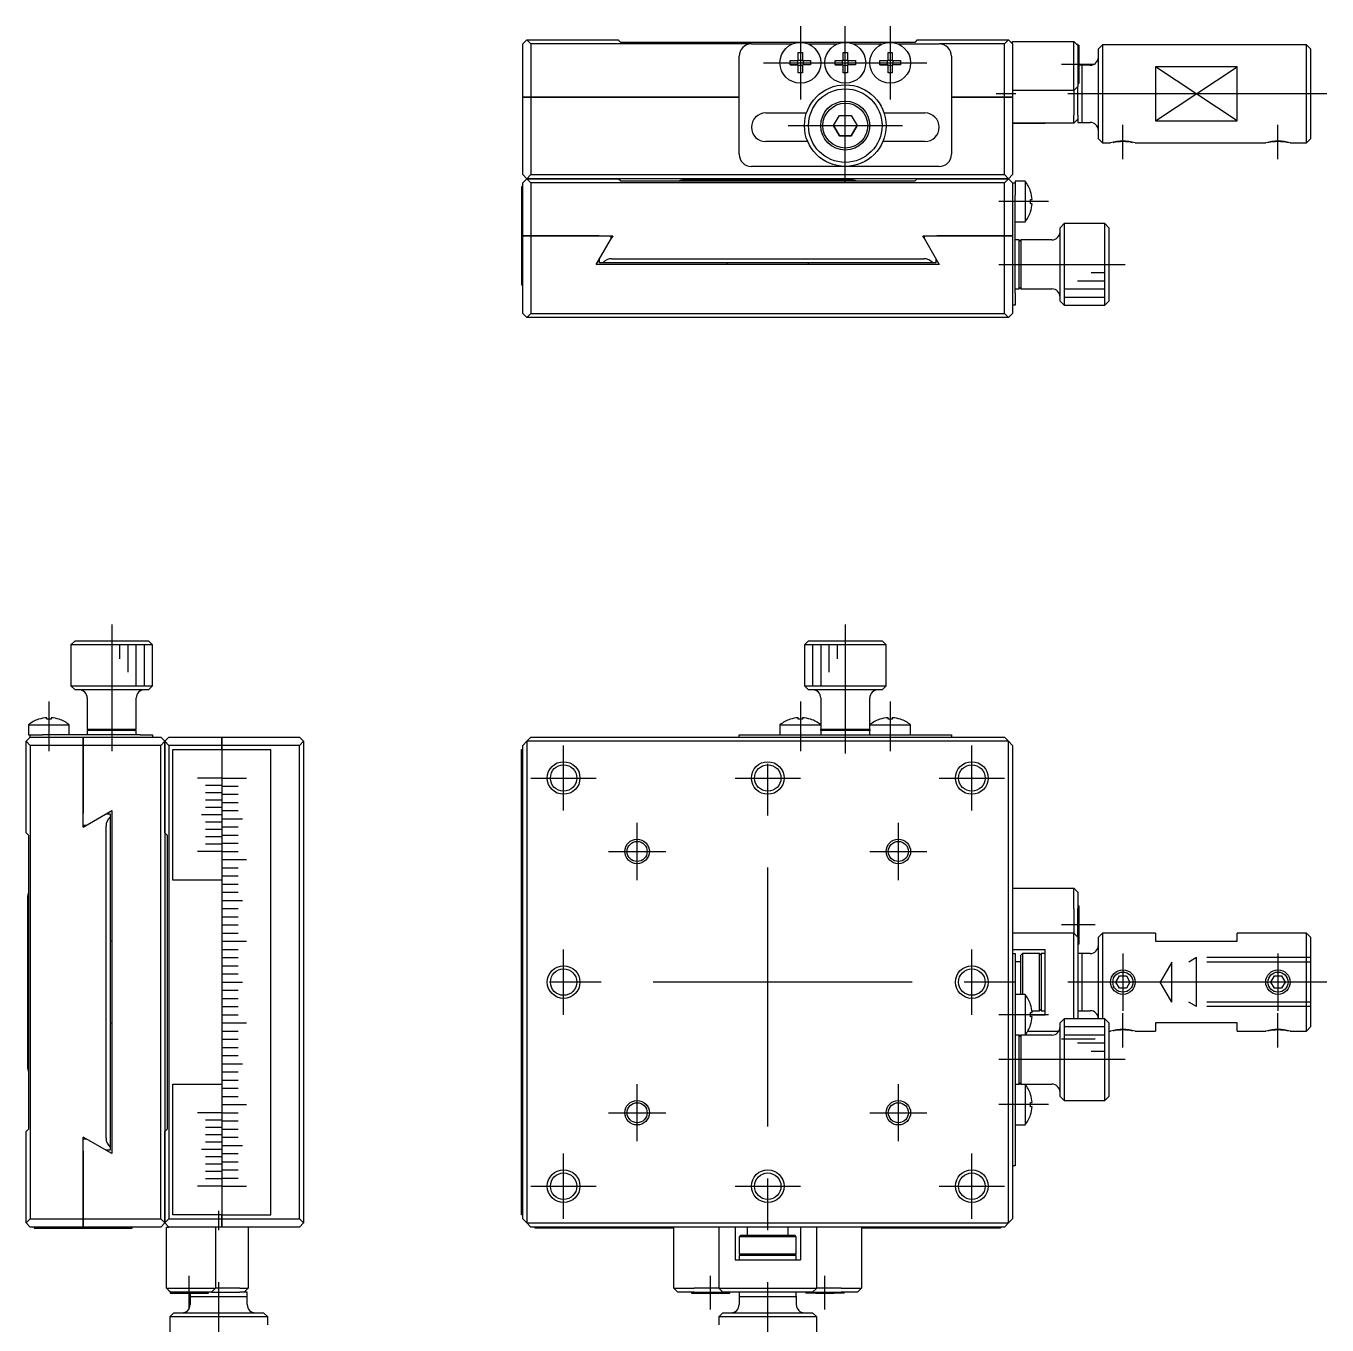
# Model space of a CAD drawing. Extents: x -91 to 262, y -132 to 117.
# Drawn here: x -90.9 to 68.5, y -42 to 117.1 of the extents above; entities that cross this region are included whole.
import ezdxf

# ---------------------------------------------------------------- set-up
doc = ezdxf.new("R2010")
doc.units = 0
doc.linetypes.add('CENTER', pattern=[50.8, 31.75, -6.35, 6.35, -6.35])
doc.linetypes.add('DASHED', pattern=[19.05, 12.7, -6.35])
doc.layers.get('0').update_dxf_attribs({"linetype": 'CONTINUOUS'})
doc.layers.add('CENTER', color=1, linetype='CENTER')

msp = doc.modelspace()

# ---------------------------------------------------------------- linework, layer by layer
at = {"color": 7, "linetype": 'CONTINUOUS'}
for p, q in [((-30, 114.91), (-29.5, 115.41)), ((-30, 108.41), (-30, 114.91)), ((-29.5, 115.41), (-18.3, 115.41)), ((-29.5, 115.41), (-29, 114.91)), ((-2, 114.91), (-29, 114.91)), ((-29, 114.91), (-29, 108.41)), ((-18, 115.11), (-18.3, 115.41)), ((4, 115.11), (-18, 115.11)), ((-2, 114.91), (3.02, 114.91)), ((9.5, 115.11), (4, 115.11)), ((4.98, 114.91), (8.52, 114.91)), ((15, 115.11), (9.5, 115.11)), ((10.48, 114.91), (14.02, 114.91)), ((18, 115.11), (15, 115.11)), ((15.98, 114.91), (21, 114.91)), ((18.3, 115.41), (18, 115.11)), ((18.3, 115.41), (29.5, 115.41)), ((29, 114.91), (21, 114.91)), ((29, 114.91), (29.5, 115.41)), ((29, 108.41), (29, 114.91)), ((29.5, 115.41), (30, 114.91)), ((30, 115.21), (37.5, 115.21)), ((30, 114.91), (30, 115.21)), ((30, 114.91), (30, 108.41)), ((38, 114.71), (37.5, 115.21)), ((37.5, 114.21), (37.5, 115.21)), ((37.8, 114.91), (37.95, 114.76)), ((38.1, 114.76), (37.95, 114.76)), ((38.1, 114.76), (38.1, 110.06)), ((41, 114.81), (40.5, 114.31)), ((66, 114.81), (41, 114.81)), ((41, 114.81), (41, 102.81)), ((66, 102.81), (66, 114.81)), ((66.5, 114.31), (66, 114.81)), ((-3.5, 101.41), (-3.5, 113.41)), ((3.74, 112.87), (3.74, 113.86)), ((3.74, 113.86), (4.26, 113.86)), ((4.26, 113.86), (4.26, 112.87)), ((9.24, 112.87), (9.24, 113.86)), ((9.24, 113.86), (9.76, 113.86)), ((9.76, 113.86), (9.76, 112.87)), ((14.74, 112.87), (14.74, 113.86)), ((14.74, 113.86), (15.26, 113.86)), ((15.26, 113.86), (15.26, 112.87)), ((22.5, 113.41), (22.5, 101.41)), ((37.5, 110.21), (37.5, 114.21)), ((38, 114.71), (38, 114.21)), ((38, 114.21), (38, 110.21)), ((40.5, 103.31), (40.5, 114.31)), ((66.5, 114.31), (66.5, 103.31)), ((2.75, 112.87), (3.74, 112.87)), ((2.75, 112.35), (2.75, 112.87)), ((2.75, 112.35), (3.67, 112.35)), ((3.74, 112.35), (2.75, 112.35)), ((3.67, 112.35), (3.67, 112.87)), ((3.74, 112.35), (3.67, 112.35)), ((3.74, 112.94), (4.26, 112.94)), ((3.74, 111.36), (3.74, 112.35)), ((4.26, 112.29), (3.74, 112.29)), ((4.26, 112.87), (5.25, 112.87)), ((4.33, 112.35), (4.26, 112.35)), ((5.25, 112.35), (4.26, 112.35)), ((4.26, 112.35), (4.26, 111.36)), ((4.33, 112.87), (4.33, 112.35)), ((5.25, 112.35), (4.33, 112.35)), ((5.25, 112.87), (5.25, 112.35)), ((8.25, 112.35), (8.25, 112.87)), ((8.25, 112.87), (9.24, 112.87)), ((8.25, 112.35), (9.17, 112.35)), ((9.24, 112.35), (8.25, 112.35)), ((9.17, 112.35), (9.17, 112.87)), ((9.24, 112.35), (9.17, 112.35)), ((9.24, 112.94), (9.76, 112.94)), ((9.24, 111.36), (9.24, 112.35)), ((9.76, 112.29), (9.24, 112.29)), ((9.76, 112.87), (10.75, 112.87)), ((10.75, 112.35), (9.76, 112.35)), ((9.83, 112.35), (9.76, 112.35)), ((9.76, 112.35), (9.76, 111.36)), ((9.83, 112.87), (9.83, 112.35)), ((10.75, 112.35), (9.83, 112.35)), ((10.75, 112.87), (10.75, 112.35)), ((13.75, 112.35), (13.75, 112.87)), ((13.75, 112.87), (14.74, 112.87)), ((13.75, 112.35), (14.67, 112.35)), ((14.74, 112.35), (13.75, 112.35)), ((14.67, 112.35), (14.67, 112.87)), ((14.74, 112.35), (14.67, 112.35)), ((14.74, 112.94), (15.26, 112.94)), ((14.74, 111.36), (14.74, 112.35)), ((15.26, 112.29), (14.74, 112.29)), ((15.26, 112.87), (16.25, 112.87)), ((15.33, 112.35), (15.26, 112.35)), ((16.25, 112.35), (15.26, 112.35)), ((15.26, 112.35), (15.26, 111.36)), ((15.33, 112.87), (15.33, 112.35)), ((16.25, 112.35), (15.33, 112.35)), ((16.25, 112.87), (16.25, 112.35)), ((38.5, 112.31), (38.1, 112.31)), ((38.5, 105.31), (38.5, 112.31)), ((38.5, 108.81), (38.5, 112.31)), ((39.5, 112.31), (38.5, 112.31)), ((47.5, 112.13), (47.5, 105.5)), ((57.5, 112.13), (47.5, 112.13)), ((57.5, 105.5), (57.5, 112.13)), ((4.26, 111.36), (3.74, 111.36)), ((9.76, 111.36), (9.24, 111.36)), ((15.26, 111.36), (14.74, 111.36)), ((37.5, 109.21), (37.5, 110.21)), ((38, 110.21), (38, 109.71)), ((38, 110.06), (38.1, 110.06)), ((-30, 98.91), (-30, 108.41)), ((-29, 108.41), (-30, 108.41)), ((-30, 108.41), (-29, 108.41)), ((-29, 108.41), (-3.5, 108.41)), ((-3.5, 108.41), (-29, 108.41)), ((-29, 108.41), (-29, 98.91)), ((22.5, 108.41), (29, 108.41)), ((29, 108.41), (22.5, 108.41)), ((29, 98.91), (29, 108.41)), ((30, 108.41), (29, 108.41)), ((29, 108.41), (30, 108.41)), ((37.5, 109.21), (30, 109.21)), ((30, 108.41), (30, 98.91)), ((38, 109.71), (37.5, 109.21)), ((37.5, 109.21), (37.5, 106.21)), ((38, 106.21), (38, 109.71)), ((38.5, 105.31), (38.5, 108.81)), ((-0.25, 106.46), (4.75, 106.46)), ((8.06, 104.91), (8.78, 106.16)), ((8.78, 106.16), (10.22, 106.16)), ((10.22, 106.16), (10.94, 104.91)), ((14.25, 106.46), (19.25, 106.46)), ((30, 105.21), (34, 105.21)), ((37.5, 105.21), (30, 105.21)), ((37.5, 105.21), (37.5, 106.21)), ((37.5, 105.21), (38, 105.71)), ((38, 106.21), (38, 105.71)), ((38, 105.71), (38, 105.31)), ((38, 105.31), (38.5, 105.31)), ((38.5, 105.31), (39.5, 105.31)), ((47.5, 105.5), (57.5, 105.5)), ((8.06, 104.91), (8.78, 103.66)), ((8.78, 103.66), (8.06, 104.91)), ((8.78, 103.66), (10.22, 103.66)), ((10.22, 103.66), (8.78, 103.66)), ((10.22, 103.66), (10.94, 104.91)), ((10.94, 104.91), (10.22, 103.66)), ((4.9, 102.96), (-0.25, 102.96)), ((19.25, 102.96), (14.1, 102.96)), ((40.5, 103.31), (41, 102.81)), ((41, 102.81), (42, 102.81)), ((45, 102.81), (61, 102.81)), ((64, 102.81), (66, 102.81)), ((66, 102.81), (66.5, 103.31)), ((-29.5, 98.41), (-30, 98.91)), ((-29, 98.91), (-29.5, 98.41)), ((-29, 98.91), (29, 98.91)), ((9.5, 99.91), (-2, 99.91)), ((21, 99.91), (9.5, 99.91)), ((29.5, 98.41), (29, 98.91)), ((30, 98.91), (29.5, 98.41)), ((-30.15, 97.41), (-30.15, 91.41)), ((-30, 97.41), (-30.15, 97.41)), ((-30, 97.91), (-29.5, 98.41)), ((-30, 91.41), (-30, 97.91)), ((-18.3, 98.41), (-29.5, 98.41)), ((-29.5, 98.41), (-18.3, 98.41)), ((-29.5, 98.41), (-29, 97.91)), ((29, 97.91), (-29, 97.91)), ((-29, 97.91), (-29, 91.41)), ((18.3, 98.41), (-18.3, 98.41)), ((-18, 98.11), (-18.3, 98.41)), ((18, 98.11), (-18, 98.11)), ((10.5, 98.21), (-10.5, 98.21)), ((18.3, 98.41), (18, 98.11)), ((29.5, 98.41), (18.3, 98.41)), ((18.3, 98.41), (29.5, 98.41)), ((29, 97.91), (29.5, 98.41)), ((29, 91.41), (29, 97.91)), ((29.5, 98.41), (30, 97.91)), ((30, 97.91), (30, 91.41)), ((30, 97.91), (30.3, 97.91)), ((31.52, 98.11), (30.3, 98.11)), ((30.3, 98.11), (30.3, 97.91)), ((30.3, 97.91), (30.3, 96.41)), ((31.52, 98.11), (31.52, 93.11)), ((30.3, 84.41), (30.3, 96.41)), ((32.19, 96.86), (32.2, 96.86)), ((32.19, 95.87), (32.38, 95.87)), ((32.19, 95.35), (32.19, 95.87)), ((32.38, 95.35), (32.19, 95.35)), ((32.2, 94.36), (32.19, 94.36)), ((30.3, 93.11), (31.52, 93.11)), ((36.3, 92.91), (35.8, 92.41)), ((36.3, 92.91), (36.3, 82.91)), ((41.3, 92.91), (36.3, 92.91)), ((41.3, 82.91), (41.3, 92.91)), ((41.8, 92.41), (41.3, 92.91)), ((-30.15, 91.41), (-30.15, 85.41)), ((-30, 91.41), (-30.15, 91.41)), ((-30, 91.41), (-30.15, 91.41)), ((-30, 81.91), (-30, 91.41)), ((-29, 91.41), (-30, 91.41)), ((-30, 91.41), (-29, 91.41)), ((-29, 91.41), (-20.7, 91.41)), ((-20.7, 91.41), (-29, 91.41)), ((-29, 91.41), (-29, 81.91)), ((-21, 87.91), (-18.98, 91.41)), ((-20.7, 91.41), (-18.98, 91.41)), ((-19.2, 91.41), (-19.2, 91.03)), ((-18.98, 91.41), (-19.1, 91.2)), ((18.98, 91.41), (21, 87.91)), ((18.98, 91.41), (20.7, 91.41)), ((19.1, 91.2), (18.98, 91.41)), ((19.2, 91.03), (19.2, 91.41)), ((20.7, 91.41), (29, 91.41)), ((29, 91.41), (20.7, 91.41)), ((29, 81.91), (29, 91.41)), ((30, 91.41), (29, 91.41)), ((29, 91.41), (30, 91.41)), ((30, 91.41), (30, 81.91)), ((30.8, 90.91), (30.3, 90.91)), ((30.8, 84.91), (30.8, 90.91)), ((31, 90.91), (30.8, 90.71)), ((31, 90.91), (31, 84.91)), ((34.8, 90.91), (31, 90.91)), ((35.8, 83.41), (35.8, 92.41)), ((41.8, 92.41), (41.8, 83.41)), ((30.8, 85.11), (30.8, 90.71)), ((21, 87.91), (-21, 87.91)), ((-20.6, 88.11), (-20.6, 88.6)), ((-20.22, 88.11), (-20.6, 88.11)), ((20.22, 88.11), (-20.22, 88.11)), ((-19.1, 88.61), (19.1, 88.61)), ((-5, 88.11), (-5, 87.91)), ((5, 87.91), (5, 88.11)), ((20.6, 88.11), (20.22, 88.11)), ((20.6, 88.6), (20.6, 88.11)), ((39.6, 86.91), (41.3, 86.91)), ((-30.15, 85.41), (-30, 85.41)), ((30.3, 84.91), (30.8, 84.91)), ((30.8, 85.11), (31, 84.91)), ((31, 84.91), (34.8, 84.91)), ((36.3, 84.91), (41.3, 84.91)), ((37.95, 85.91), (41.3, 85.91)), ((30.3, 82.91), (30, 82.91)), ((30.3, 84.41), (30.3, 82.91)), ((35.8, 83.41), (36.3, 82.91)), ((36.3, 83.91), (41.3, 83.91)), ((36.3, 82.91), (41.3, 82.91)), ((41.3, 82.91), (41.8, 83.41)), ((-29.5, 81.41), (-30, 81.91)), ((-29, 81.91), (-29.5, 81.41)), ((29.5, 81.41), (-29.5, 81.41)), ((-29, 81.91), (29, 81.91)), ((29.5, 81.41), (29, 81.91)), ((30, 81.91), (29.5, 81.41)), ((-84.85, 41.8), (-85.35, 41.3)), ((-84.85, 41.8), (-75.85, 41.8)), ((-75.35, 41.3), (-75.85, 41.8)), ((5, 41.8), (4.5, 41.3)), ((5, 41.8), (14, 41.8)), ((14.5, 41.3), (14, 41.8)), ((-75.35, 41.3), (-85.35, 41.3)), ((-85.35, 41.3), (-85.35, 36.3)), ((-79.35, 39.6), (-79.35, 41.3)), ((-78.35, 37.95), (-78.35, 41.3)), ((-77.35, 36.3), (-77.35, 41.3)), ((-76.35, 36.3), (-76.35, 41.3)), ((-75.35, 36.3), (-75.35, 41.3)), ((4.5, 41.3), (4.5, 36.3)), ((14.5, 41.3), (4.5, 41.3)), ((5.5, 41.3), (5.5, 36.3)), ((6.5, 41.3), (6.5, 36.3)), ((7.5, 41.3), (7.5, 37.95)), ((8.5, 41.3), (8.5, 39.6)), ((14.5, 36.3), (14.5, 41.3)), ((-85.35, 36.3), (-75.35, 36.3)), ((-85.35, 36.3), (-84.85, 35.8)), ((-75.85, 35.8), (-84.85, 35.8)), ((-75.85, 35.8), (-75.35, 36.3)), ((4.5, 36.3), (9.5, 36.3)), ((4.5, 36.3), (5, 35.8)), ((9.5, 35.8), (5, 35.8)), ((9.5, 36.3), (14.5, 36.3)), ((14, 35.8), (9.5, 35.8)), ((14, 35.8), (14.5, 36.3)), ((-83.35, 34.8), (-83.35, 31)), ((-77.35, 31), (-77.35, 34.8)), ((6.5, 34.8), (6.5, 31)), ((12.5, 31), (12.5, 34.8)), ((-89.3, 32.19), (-89.3, 32.2)), ((-88.31, 32.19), (-88.31, 32.38)), ((-87.79, 32.19), (-88.31, 32.19)), ((-87.79, 32.38), (-87.79, 32.19)), ((-86.8, 32.2), (-86.8, 32.19)), ((2.75, 32.19), (2.75, 32.2)), ((2.75, 32.19), (2.75, 32.2)), ((3.74, 32.19), (3.74, 32.38)), ((4.26, 32.19), (3.74, 32.19)), ((4.26, 32.38), (4.26, 32.19)), ((5.25, 32.2), (5.25, 32.19)), ((5.25, 32.2), (5.25, 32.19)), ((13.75, 32.19), (13.75, 32.2)), ((13.75, 32.19), (13.75, 32.2)), ((14.74, 32.19), (14.74, 32.38)), ((15.26, 32.19), (14.74, 32.19)), ((15.26, 32.38), (15.26, 32.19)), ((16.25, 32.2), (16.25, 32.19)), ((16.25, 32.2), (16.25, 32.19)), ((-90.55, 31.52), (-85.55, 31.52)), ((-90.55, 31.52), (-90.55, 30.3)), ((-90.55, 30.3), (-90.35, 30.3)), ((-90.35, 30.3), (-88.85, 30.3)), ((-90.35, 30), (-90.35, 30.3)), ((-76.85, 30.3), (-88.85, 30.3)), ((-85.55, 30.3), (-85.55, 31.52)), ((-83.35, 31), (-77.35, 31)), ((-83.35, 31), (-83.15, 30.8)), ((-77.35, 30.8), (-83.35, 30.8)), ((-83.35, 30.8), (-83.35, 30.3)), ((-77.55, 30.8), (-83.15, 30.8)), ((-77.55, 30.8), (-77.35, 31)), ((-77.35, 30.3), (-77.35, 30.8)), ((-76.85, 30.3), (-75.35, 30.3)), ((-75.35, 30.3), (-75.35, 30)), ((-3.5, 30), (-3.5, 30.3)), ((-3.5, 30.3), (22.5, 30.3)), ((1.5, 31.52), (6.5, 31.52)), ((1.5, 31.52), (1.5, 30.3)), ((6.5, 31), (6.7, 30.8)), ((6.5, 30.8), (6.5, 31)), ((6.5, 31), (9.5, 31)), ((12.5, 30.8), (6.5, 30.8)), ((6.5, 30.8), (6.5, 30.3)), ((6.7, 30.8), (6.5, 30.8)), ((9.5, 31), (12.5, 31)), ((12.3, 30.8), (12.5, 31)), ((12.5, 30.8), (12.3, 30.8)), ((12.5, 31.52), (17.5, 31.52)), ((12.5, 31), (12.5, 30.8)), ((12.5, 30.3), (12.5, 30.8)), ((17.5, 30.3), (17.5, 31.52)), ((22.5, 30.3), (22.5, 30)), ((-90.85, 29.5), (-90.35, 30)), ((-90.85, 18.3), (-90.85, 29.5)), ((-90.35, 29), (-90.85, 29.5)), ((-90.35, 30), (-83.85, 30)), ((-90.35, 29), (-90.35, -29)), ((-83.85, 29), (-90.35, 29)), ((-83.85, 30), (-74.35, 30)), ((-83.85, 30), (-83.85, 29)), ((-83.85, 29), (-83.85, 30)), ((-74.35, 29), (-83.85, 29)), ((-83.85, 20.7), (-83.85, 29)), ((-83.85, 29), (-83.85, 20.7)), ((-74.35, 30), (-73.85, 29.5)), ((-73.85, 29.5), (-74.35, 29)), ((-74.35, -29), (-74.35, 29)), ((-73.85, 29.5), (-73.35, 30)), ((-73.85, 29.5), (-73.85, 18.3)), ((-73.85, 18.3), (-73.85, 29.5)), ((-73.35, 29), (-73.85, 29.5)), ((-73.35, 30), (-66.85, 30)), ((-73.35, 29), (-73.35, -29)), ((-66.85, 29), (-73.35, 29)), ((-66.85, 30), (-57.35, 30)), ((-66.85, 30), (-66.85, 29)), ((-66.85, 29), (-66.85, 30)), ((-57.35, 29), (-66.85, 29)), ((-66.85, 28.51), (-66.85, 29)), ((-66.85, 29), (-66.85, 28.51)), ((-57.35, 30), (-56.85, 29.5)), ((-56.85, 29.5), (-57.35, 29)), ((-57.35, -29), (-57.35, 29)), ((-56.85, 29.5), (-56.85, -29.5)), ((-29.5, 29.5), (-30, 29)), ((-30, -29), (-30, 29)), ((-29, 30), (-29.5, 29.5)), ((-29.5, 29.5), (-29.5, -29.5)), ((29.5, 29.5), (-29.5, 29.5)), ((-29, 30), (29, 30)), ((29.5, 29.5), (29, 30)), ((29.5, -29.5), (29.5, 29.5)), ((30, 29), (29.5, 29.5)), ((30, 29), (30, -29)), ((-72.85, 12.5), (-72.85, 28.5)), ((-72.85, 28.5), (-66.85, 28.5)), ((-66.85, 28.5), (-60.85, 28.5)), ((-66.85, 28.5), (-66.85, 25.01)), ((-66.85, 28.5), (-66.85, 25.01)), ((-60.85, -28.5), (-60.85, 28.5)), ((-30.15, -28.5), (-30.15, 28.5)), ((-30.15, 28.5), (-30, 28.5)), ((-69.35, 25), (-69.85, 25)), ((-68.85, 25), (-69.35, 25)), ((-66.85, 25), (-68.85, 25)), ((-66.85, 24.1), (-68.85, 24.1)), ((-66.85, 25.01), (-66.85, 25)), ((-66.85, 25.01), (-66.85, 25)), ((-66.85, 25), (-64.85, 25)), ((-66.85, 25), (-66.85, 24.99)), ((-66.85, 25), (-66.85, 24.99)), ((-66.85, 24.99), (-66.85, 24.11)), ((-66.85, 24.99), (-66.85, 24.1)), ((-66.85, 24.11), (-66.85, 24.1)), ((-66.85, 24.1), (-66.85, 24.01)), ((-66.85, 24.1), (-66.85, 24.09)), ((-66.85, 24.09), (-66.85, 24)), ((-66.85, 24.01), (-66.85, 24)), ((-66.85, 24), (-64.85, 24)), ((-66.85, 24), (-66.85, 23.21)), ((-66.85, 24), (-66.85, 23.99)), ((-66.85, 23.99), (-66.85, 23.2)), ((-64.85, 25), (-64.35, 25)), ((-64.35, 25), (-63.85, 25)), ((-66.85, 23.2), (-68.85, 23.2)), ((-66.85, 23.21), (-66.85, 23.2)), ((-66.85, 23.2), (-66.85, 23.19)), ((-66.85, 23.2), (-66.85, 23.01)), ((-66.85, 23.19), (-66.85, 23)), ((-66.85, 23.01), (-66.85, 23)), ((-66.85, 23), (-64.85, 23)), ((-66.85, 23), (-66.85, 22.31)), ((-66.85, 23), (-66.85, 22.99)), ((-66.85, 22.99), (-66.85, 22.3)), ((-66.85, 22.31), (-66.85, 22.3)), ((-83.85, 18.98), (-80.35, 21)), ((-80.35, 21), (-80.35, -21)), ((-66.85, 22.3), (-68.85, 22.3)), ((-66.85, 21.4), (-68.85, 21.4)), ((-66.85, 22.3), (-66.85, 22.29)), ((-66.85, 22.3), (-66.85, 22.01)), ((-66.85, 22.29), (-66.85, 22)), ((-66.85, 22.01), (-66.85, 22)), ((-66.85, 22), (-64.85, 22)), ((-66.85, 22), (-66.85, 21.41)), ((-66.85, 22), (-66.85, 21.99)), ((-66.85, 21.99), (-66.85, 21.4)), ((-66.85, 21.41), (-66.85, 21.4)), ((-66.85, 21.4), (-66.85, 21.39)), ((-66.85, 21.4), (-66.85, 21.01)), ((-66.85, 21.39), (-66.85, 21)), ((-66.85, 21.01), (-66.85, 21)), ((-66.85, 21), (-64.85, 21)), ((-66.85, 21), (-66.85, 20.51)), ((-66.85, 21), (-66.85, 20.99)), ((-66.85, 20.99), (-66.85, 20.5)), ((-83.85, 18.98), (-83.85, 20.7)), ((-83.47, 19.2), (-83.85, 19.2)), ((-81.04, 20.6), (-80.55, 20.6)), ((-80.55, 20.6), (-80.55, 20.22)), ((-80.55, 20.22), (-80.55, -20.22)), ((-68.85, 20.5), (-69.35, 20.5)), ((-66.85, 20.5), (-68.85, 20.5)), ((-66.85, 19.6), (-68.85, 19.6)), ((-66.85, 20.51), (-66.85, 20.5)), ((-66.85, 20.5), (-66.85, 20.49)), ((-66.85, 20.5), (-66.85, 20.01)), ((-66.85, 20.49), (-66.85, 20)), ((-66.85, 20.01), (-66.85, 20)), ((-66.85, 20), (-64.85, 20)), ((-66.85, 20), (-66.85, 19.61)), ((-66.85, 20), (-66.85, 19.99)), ((-66.85, 19.99), (-66.85, 19.6)), ((-66.85, 19.61), (-66.85, 19.6)), ((-66.85, 19.6), (-66.85, 19.01)), ((-66.85, 19.6), (-66.85, 19.59)), ((-66.85, 19.59), (-66.85, 19)), ((-64.85, 20), (-64.35, 20)), ((-90.85, 18.3), (-90.55, 18)), ((-90.55, 18), (-90.55, -18)), ((-83.64, 19.1), (-83.85, 18.98)), ((-81.05, -19.1), (-81.05, 19.1)), ((-73.85, 18.3), (-73.85, -18.3)), ((-73.85, 18.3), (-73.55, 18)), ((-73.55, 18), (-73.55, -18)), ((-66.85, 18.7), (-68.85, 18.7)), ((-66.85, 17.8), (-68.85, 17.8)), ((-66.85, 19.01), (-66.85, 19)), ((-66.85, 19), (-64.85, 19)), ((-66.85, 19), (-66.85, 18.71)), ((-66.85, 19), (-66.85, 18.99)), ((-66.85, 18.99), (-66.85, 18.7)), ((-66.85, 18.71), (-66.85, 18.7)), ((-66.85, 18.7), (-66.85, 18.69)), ((-66.85, 18.7), (-66.85, 18.01)), ((-66.85, 18.69), (-66.85, 18)), ((-66.85, 18.01), (-66.85, 18)), ((-66.85, 18), (-64.85, 18)), ((-66.85, 18), (-66.85, 17.81)), ((-66.85, 18), (-66.85, 17.99)), ((-66.85, 17.99), (-66.85, 17.8)), ((-66.85, 17.81), (-66.85, 17.8)), ((-66.85, 17.8), (-66.85, 17.79)), ((-66.85, 17.8), (-66.85, 17.01)), ((-66.85, 17.79), (-66.85, 17)), ((-69.35, 16), (-69.85, 16)), ((-68.85, 16), (-69.35, 16)), ((-66.85, 16.9), (-68.85, 16.9)), ((-66.85, 16), (-68.85, 16)), ((-66.85, 17.01), (-66.85, 17)), ((-66.85, 17), (-64.85, 17)), ((-66.85, 17), (-66.85, 16.91)), ((-66.85, 17), (-66.85, 16.99)), ((-66.85, 16.99), (-66.85, 16.9)), ((-66.85, 16.91), (-66.85, 16.9)), ((-66.85, 16.9), (-66.85, 16.89)), ((-66.85, 16.9), (-66.85, 16.01)), ((-66.85, 16.89), (-66.85, 16.01)), ((-66.85, 16.01), (-66.85, 16)), ((-66.85, 16.01), (-66.85, 16)), ((-66.85, 16), (-64.85, 16)), ((-66.85, 16), (-66.85, 15.99)), ((-66.85, 16), (-66.85, 15.99)), ((-66.85, 15.99), (-66.85, 15)), ((-66.85, 15.99), (-66.85, 15.01)), ((-66.85, 15.01), (-66.85, 15)), ((-66.85, 15), (-64.85, 15)), ((-66.85, 15), (-66.85, 14)), ((-66.85, 15), (-66.85, 14.99)), ((-66.85, 14.99), (-66.85, 14.01)), ((-64.85, 15), (-64.35, 15)), ((-64.35, 15), (-63.85, 15)), ((-66.85, 14.01), (-66.85, 14)), ((-66.85, 14), (-64.85, 14)), ((-66.85, 14), (-66.85, 13)), ((-66.85, 14), (-66.85, 13.99)), ((-66.85, 13.99), (-66.85, 13.01)), ((-66.85, 13.01), (-66.85, 13)), ((-66.85, 13), (-64.85, 13)), ((-66.85, 13), (-66.85, 12.5)), ((-66.85, 13), (-66.85, 12.99)), ((-66.85, 12.99), (-66.85, 12.5)), ((-66.85, 12.5), (-72.85, 12.5)), ((-66.85, 12.5), (-66.85, 12.49)), ((-66.85, 12.49), (-66.85, 12)), ((-66.85, 12), (-64.85, 12)), ((-66.85, 12), (-66.85, 11)), ((30, 11.5), (37.5, 11.5)), ((38, 11), (37.5, 11.5)), ((37.5, 10.5), (37.5, 11.5)), ((-90.65, 10.5), (-90.65, -10.5)), ((-66.85, 11), (-64.85, 11)), ((-66.85, 11), (-66.85, 10)), ((-66.85, 10), (-64.85, 10)), ((-66.85, 10), (-66.85, 9)), ((-64.85, 10), (-64.35, 10)), ((37.5, 9), (37.5, 10.5)), ((38, 11), (38, 10.5)), ((38, 10.5), (38, 9)), ((-66.85, 9), (-64.85, 9)), ((-66.85, 9), (-66.85, 8)), ((-66.85, 8), (-64.85, 8)), ((-66.85, 8), (-66.85, 7)), ((37.5, 9), (37.5, 6)), ((38.1, 9.35), (38, 9.35)), ((38, 5.5), (38, 9)), ((38.1, 9.35), (38.1, 4.65)), ((38.1, 9.35), (38.1, 4.65)), ((38.1, 8.1), (38.1, 7)), ((38.1, 7), (38.1, 8.1)), ((-66.85, 7), (-64.85, 7)), ((-66.85, 7), (-66.85, 6)), ((38.1, 7), (38.1, 5.9)), ((38.1, 5.9), (38.1, 7)), ((-80.35, 5), (-80.55, 5)), ((-66.85, 6), (-64.85, 6)), ((-66.85, 6), (-66.85, 5)), ((-66.85, 5), (-64.85, 5)), ((-66.85, 5), (-66.85, 4)), ((-64.85, 5), (-64.35, 5)), ((-64.35, 5), (-63.85, 5)), ((37.5, 6), (30, 6)), ((38, 5.5), (37.5, 6)), ((37.5, 5), (37.5, 6)), ((37.5, -4.5), (37.5, 5)), ((38, 5.5), (38, 5)), ((38, 5), (38, 1.62)), ((41, 6), (40.5, 5.5)), ((40.5, -4.5), (40.5, 5.5)), ((47.5, 6), (41, 6)), ((41, 6), (41, -4.5)), ((47.5, 6), (47.5, 5)), ((47.5, 5), (57.5, 5)), ((66, 6), (57.5, 6)), ((57.5, 5), (57.5, 6)), ((66, -6), (66, 6)), ((66.5, 5.5), (66, 6)), ((66.5, 5.5), (66.5, -5.5)), ((-66.85, 4), (-64.85, 4)), ((-66.85, 4), (-66.85, 3)), ((30, 4), (34, 4)), ((30, 3.5), (30.3, 3.5)), ((30.3, 3.5), (30.3, -22.5)), ((31.2, 3.5), (31, 3.3)), ((31, -1.5), (31, 3.3)), ((31, 2.5), (31, 3.3)), ((31.2, 3.5), (31.2, -1.5)), ((33.3, 3.5), (31.2, 3.5)), ((33.3, -3.5), (33.3, 3.5)), ((33.5, 3.3), (33.3, 3.5)), ((33.5, 3.5), (33.5, -3.5)), ((33.5, 3.5), (33.5, 3.3)), ((34, 3.5), (33.5, 3.5)), ((34, -4), (34, 4)), ((38, 4.65), (38.1, 4.65)), ((38.5, 3.5), (38, 3.5)), ((38.5, -3.5), (38.5, 3.5)), ((38.5, 0), (38.5, 3.5)), ((39.5, 3.5), (38.5, 3.5)), ((-66.85, 3), (-64.85, 3)), ((-66.85, 3), (-66.85, 2)), ((-66.85, 2), (-66.85, 1)), ((-66.85, 2), (-64.85, 2)), ((31, 2.5), (30.3, 2.5)), ((31, -1.5), (31, 2.5)), ((31, 2), (31, 2.5)), ((38, 1.62), (38, -1.62)), ((-66.85, 1), (-64.85, 1)), ((-66.85, 1), (-66.85, 0)), ((-66.85, 0), (-64.85, 0)), ((-66.85, 0), (-66.85, -1)), ((-64.85, 0), (-64.35, 0)), ((38.5, -3.5), (38.5, 0)), ((42.63, 0), (43.07, 0.75)), ((43.07, -0.75), (42.63, 0)), ((43.07, 0.75), (43.93, 0.75)), ((43.93, 0.75), (44.37, 0)), ((44.37, 0), (43.93, -0.75)), ((61.63, 0), (62.07, 0.75)), ((62.07, -0.75), (61.63, 0)), ((62.07, 0.75), (62.93, 0.75)), ((62.93, 0.75), (63.37, 0)), ((63.37, 0), (62.93, -0.75)), ((-66.85, -1), (-64.85, -1)), ((-66.85, -1), (-66.85, -2)), ((31.52, -1.5), (30.3, -1.5)), ((31.52, -1.5), (31.52, -6.5)), ((43.93, -0.75), (43.07, -0.75)), ((62.93, -0.75), (62.07, -0.75)), ((-66.85, -2), (-64.85, -2)), ((-66.85, -2), (-66.85, -3)), ((-66.85, -3), (-64.85, -3)), ((-66.85, -3), (-66.85, -4)), ((32.19, -2.75), (32.2, -2.75)), ((32.19, -2.75), (32.2, -2.75)), ((38, -1.62), (38, -4.5)), ((-66.85, -4), (-64.85, -4)), ((-66.85, -4), (-66.85, -5)), ((32.19, -4.26), (32.19, -3.74)), ((32.19, -3.74), (32.38, -3.74)), ((32.38, -4.26), (32.19, -4.26)), ((32.2, -4), (34, -4)), ((32.36, -3.5), (33.3, -3.5)), ((33.3, -3.5), (33.5, -3.3)), ((33.5, -3.3), (33.5, -3.5)), ((33.5, -3.5), (34, -3.5)), ((36.3, -4.5), (35.8, -5)), ((36.3, -4.5), (36.3, -9.5)), ((41.3, -4.5), (36.3, -4.5)), ((38, -3.5), (38.5, -3.5)), ((38.5, -3.5), (39.5, -3.5)), ((41.3, -14.5), (41.3, -4.5)), ((41.8, -5), (41.3, -4.5)), ((-80.55, -5), (-80.35, -5)), ((-66.85, -5), (-64.85, -5)), ((-66.85, -5), (-66.85, -6)), ((-66.85, -6), (-64.85, -6)), ((-66.85, -6), (-66.85, -7)), ((-64.85, -5), (-64.35, -5)), ((-64.35, -5), (-63.85, -5)), ((31.86, -6), (35.67, -6)), ((32.2, -5.25), (32.19, -5.25)), ((32.2, -5.25), (32.19, -5.25)), ((35.8, -9.5), (35.8, -5)), ((41.3, -5.5), (36.3, -5.5)), ((41.8, -5), (41.8, -14)), ((41.8, -6), (42, -6)), ((45, -6), (47.5, -6)), ((57.5, -5), (47.5, -5)), ((47.5, -5), (47.5, -6)), ((57.5, -6), (57.5, -5)), ((57.5, -6), (61, -6)), ((64, -6), (66, -6)), ((66, -6), (66.5, -5.5)), ((-66.85, -7), (-64.85, -7)), ((-66.85, -7), (-66.85, -8)), ((30.8, -6.5), (30.3, -6.5)), ((30.8, -12.5), (30.8, -6.5)), ((30.8, -6.7), (30.8, -6.5)), ((31, -6.5), (30.8, -6.7)), ((30.8, -6.5), (31, -6.5)), ((31, -6.5), (31, -9.5)), ((34.8, -6.5), (31, -6.5)), ((41.3, -6.5), (36.3, -6.5)), ((41.3, -7.5), (37.95, -7.5)), ((-66.85, -8), (-64.85, -8)), ((-66.85, -8), (-66.85, -9)), ((-66.85, -9), (-64.85, -9)), ((-66.85, -9), (-66.85, -10)), ((31, -9.5), (31, -12.5)), ((35.8, -14), (35.8, -9.5)), ((36.3, -9.5), (36.3, -14.5)), ((41.3, -8.5), (39.6, -8.5)), ((-66.85, -10), (-64.85, -10)), ((-66.85, -10), (-66.85, -11)), ((-66.85, -11), (-64.85, -11)), ((-66.85, -11), (-66.85, -12)), ((-64.85, -10), (-64.35, -10)), ((-72.85, -28.5), (-72.85, -12.5)), ((-72.85, -12.5), (-66.85, -12.5)), ((-66.85, -12), (-64.85, -12)), ((-66.85, -12), (-66.85, -12.49)), ((-66.85, -12.49), (-66.85, -12.5)), ((-66.85, -12.5), (-66.85, -13)), ((-66.85, -12.5), (-66.85, -12.99)), ((30.3, -12.5), (30.8, -12.5)), ((30.8, -12.5), (30.8, -12.3)), ((30.8, -12.3), (31, -12.5)), ((31, -12.5), (30.8, -12.5)), ((31, -12.5), (34.8, -12.5)), ((31.52, -12.5), (31.52, -17.5)), ((-66.85, -12.99), (-66.85, -13)), ((-66.85, -13), (-64.85, -13)), ((-66.85, -13), (-66.85, -14)), ((-66.85, -13), (-66.85, -13.01)), ((-66.85, -13.01), (-66.85, -13.99)), ((-66.85, -13.99), (-66.85, -14)), ((-66.85, -14), (-64.85, -14)), ((-66.85, -14), (-66.85, -15)), ((-66.85, -14), (-66.85, -14.01)), ((-66.85, -14.01), (-66.85, -14.99)), ((32.19, -13.75), (32.2, -13.75)), ((32.19, -13.75), (32.2, -13.75)), ((35.8, -14), (36.3, -14.5)), ((41.3, -14.5), (41.8, -14)), ((-66.85, -14.99), (-66.85, -15)), ((-66.85, -15), (-64.85, -15)), ((-66.85, -15), (-66.85, -15.99)), ((-66.85, -15), (-66.85, -15.01)), ((-66.85, -15.01), (-66.85, -15.99)), ((-64.85, -15), (-64.35, -15)), ((-64.35, -15), (-63.85, -15)), ((32.19, -15.26), (32.19, -14.74)), ((32.19, -14.74), (32.38, -14.74)), ((32.38, -15.26), (32.19, -15.26)), ((36.3, -14.5), (41.3, -14.5)), ((-69.35, -16), (-69.85, -16)), ((-68.85, -16), (-69.35, -16)), ((-66.85, -16), (-68.85, -16)), ((-66.85, -16.9), (-68.85, -16.9)), ((-66.85, -15.99), (-66.85, -16)), ((-66.85, -15.99), (-66.85, -16)), ((-66.85, -16), (-64.85, -16)), ((-66.85, -16), (-66.85, -16.01)), ((-66.85, -16), (-66.85, -16.01)), ((-66.85, -16.01), (-66.85, -16.89)), ((-66.85, -16.01), (-66.85, -16.9)), ((-66.85, -16.89), (-66.85, -16.9)), ((-66.85, -16.9), (-66.85, -16.99)), ((-66.85, -16.9), (-66.85, -16.91)), ((-66.85, -16.91), (-66.85, -17)), ((-66.85, -16.99), (-66.85, -17)), ((-66.85, -17), (-64.85, -17)), ((-66.85, -17), (-66.85, -17.79)), ((-66.85, -17), (-66.85, -17.01)), ((-66.85, -17.01), (-66.85, -17.8)), ((30.3, -17.5), (31.52, -17.5)), ((32.2, -16.25), (32.19, -16.25)), ((32.2, -16.25), (32.19, -16.25)), ((-90.55, -18), (-90.85, -18.3)), ((-90.85, -29.5), (-90.85, -18.3)), ((-80.35, -21), (-83.85, -18.98)), ((-83.85, -20.7), (-83.85, -18.98)), ((-83.85, -18.98), (-83.64, -19.1)), ((-73.55, -18), (-73.85, -18.3)), ((-73.85, -18.3), (-73.85, -29.5)), ((-73.85, -29.5), (-73.85, -18.3)), ((-66.85, -17.8), (-68.85, -17.8)), ((-66.85, -18.7), (-68.85, -18.7)), ((-66.85, -17.79), (-66.85, -17.8)), ((-66.85, -17.8), (-66.85, -17.81)), ((-66.85, -17.8), (-66.85, -17.99)), ((-66.85, -17.81), (-66.85, -18)), ((-66.85, -17.99), (-66.85, -18)), ((-66.85, -18), (-64.85, -18)), ((-66.85, -18), (-66.85, -18.69)), ((-66.85, -18), (-66.85, -18.01)), ((-66.85, -18.01), (-66.85, -18.7)), ((-66.85, -18.69), (-66.85, -18.7)), ((-66.85, -18.7), (-66.85, -18.71)), ((-66.85, -18.7), (-66.85, -18.99)), ((-66.85, -18.71), (-66.85, -19)), ((-66.85, -18.99), (-66.85, -19)), ((-66.85, -19), (-64.85, -19)), ((-66.85, -19), (-66.85, -19.59)), ((-66.85, -19), (-66.85, -19.01)), ((-66.85, -19.01), (-66.85, -19.6)), ((-83.85, -19.2), (-83.47, -19.2)), ((-83.85, -29), (-83.85, -20.7)), ((-83.85, -20.7), (-83.85, -29)), ((-80.55, -20.6), (-81.04, -20.6)), ((-80.55, -20.22), (-80.55, -20.6)), ((-68.85, -20.5), (-69.35, -20.5)), ((-66.85, -19.6), (-68.85, -19.6)), ((-66.85, -20.5), (-68.85, -20.5)), ((-66.85, -19.59), (-66.85, -19.6)), ((-66.85, -19.6), (-66.85, -19.61)), ((-66.85, -19.6), (-66.85, -19.99)), ((-66.85, -19.61), (-66.85, -20)), ((-66.85, -19.99), (-66.85, -20)), ((-66.85, -20), (-64.85, -20)), ((-66.85, -20), (-66.85, -20.49)), ((-66.85, -20), (-66.85, -20.01)), ((-66.85, -20.01), (-66.85, -20.5)), ((-66.85, -20.49), (-66.85, -20.5)), ((-66.85, -20.5), (-66.85, -20.51)), ((-66.85, -20.5), (-66.85, -20.99)), ((-66.85, -20.51), (-66.85, -21)), ((-64.85, -20), (-64.35, -20)), ((-66.85, -21.4), (-68.85, -21.4)), ((-66.85, -22.3), (-68.85, -22.3)), ((-66.85, -20.99), (-66.85, -21)), ((-66.85, -21), (-64.85, -21)), ((-66.85, -21), (-66.85, -21.39)), ((-66.85, -21), (-66.85, -21.01)), ((-66.85, -21.01), (-66.85, -21.4)), ((-66.85, -21.39), (-66.85, -21.4)), ((-66.85, -21.4), (-66.85, -21.99)), ((-66.85, -21.4), (-66.85, -21.41)), ((-66.85, -21.41), (-66.85, -22)), ((-66.85, -21.99), (-66.85, -22)), ((-66.85, -22), (-64.85, -22)), ((-66.85, -22), (-66.85, -22.29)), ((-66.85, -22), (-66.85, -22.01)), ((-66.85, -22.01), (-66.85, -22.3)), ((-66.85, -22.29), (-66.85, -22.3)), ((-66.85, -22.3), (-66.85, -22.31)), ((-66.85, -22.3), (-66.85, -22.99)), ((-66.85, -23.2), (-68.85, -23.2)), ((-66.85, -22.31), (-66.85, -23)), ((-66.85, -22.99), (-66.85, -23)), ((-66.85, -23), (-64.85, -23)), ((-66.85, -23), (-66.85, -23.19)), ((-66.85, -23), (-66.85, -23.01)), ((-66.85, -23.01), (-66.85, -23.2)), ((-66.85, -23.19), (-66.85, -23.2)), ((-66.85, -23.2), (-66.85, -23.21)), ((-66.85, -23.2), (-66.85, -23.99)), ((-66.85, -23.21), (-66.85, -24)), ((30.3, -22.5), (30, -22.5)), ((-69.35, -25), (-69.85, -25)), ((-68.85, -25), (-69.35, -25)), ((-66.85, -24.1), (-68.85, -24.1)), ((-66.85, -25), (-68.85, -25)), ((-66.85, -23.99), (-66.85, -24)), ((-66.85, -24), (-64.85, -24)), ((-66.85, -24), (-66.85, -24.09)), ((-66.85, -24), (-66.85, -24.01)), ((-66.85, -24.01), (-66.85, -24.1)), ((-66.85, -24.09), (-66.85, -24.1)), ((-66.85, -24.1), (-66.85, -24.11)), ((-66.85, -24.1), (-66.85, -24.99)), ((-66.85, -24.11), (-66.85, -24.99)), ((-66.85, -24.99), (-66.85, -25)), ((-66.85, -24.99), (-66.85, -25)), ((-66.85, -25), (-64.85, -25)), ((-66.85, -25), (-66.85, -25.01)), ((-66.85, -25), (-66.85, -25.01)), ((-66.85, -25.01), (-66.85, -28.5)), ((-66.85, -25.01), (-66.85, -28.5)), ((-64.85, -25), (-64.35, -25)), ((-64.35, -25), (-63.85, -25)), ((-66.85, -28.5), (-72.85, -28.5)), ((-66.85, -28.5), (-60.85, -28.5)), ((-66.85, -29), (-66.85, -28.51)), ((-66.85, -28.51), (-66.85, -29)), ((-30, -28.5), (-30.15, -28.5)), ((-90.85, -29.5), (-90.35, -29)), ((-90.35, -30), (-90.85, -29.5)), ((-90.35, -29), (-83.85, -29)), ((-83.85, -30), (-90.35, -30)), ((-89.85, -30), (-89.85, -30.15)), ((-89.85, -30.15), (-83.85, -30.15)), ((-83.85, -29), (-74.35, -29)), ((-83.85, -29), (-83.85, -30)), ((-83.85, -30), (-83.85, -29)), ((-74.35, -30), (-83.85, -30)), ((-83.85, -30), (-83.85, -30.15)), ((-83.85, -30), (-83.85, -30.15)), ((-83.85, -30.15), (-77.85, -30.15)), ((-77.85, -30.15), (-77.85, -30)), ((-74.35, -29), (-73.85, -29.5)), ((-73.85, -29.5), (-74.35, -30)), ((-73.85, -29.5), (-73.35, -29)), ((-73.35, -30), (-73.85, -29.5)), ((-73.65, -37.5), (-73.65, -30)), ((-73.65, -30), (-73.35, -30)), ((-73.35, -29), (-66.85, -29)), ((-66.85, -30), (-73.35, -30)), ((-67.65, -30), (-67.65, -37.5)), ((-66.85, -29), (-57.35, -29)), ((-66.85, -29), (-66.85, -30)), ((-66.85, -30), (-66.85, -29)), ((-57.35, -30), (-66.85, -30)), ((-63.65, -30), (-63.65, -37.5)), ((-63.65, -30), (-63.65, -34)), ((-57.35, -29), (-56.85, -29.5)), ((-56.85, -29.5), (-57.35, -30)), ((-30, -29), (-29.5, -29.5)), ((-29.5, -29.5), (29.5, -29.5)), ((-29.5, -29.5), (-29, -30)), ((29, -30), (-29, -30)), ((-28.5, -30.15), (-28.5, -30)), ((-11.5, -30.15), (-28.5, -30.15)), ((-11.5, -37.5), (-11.5, -30)), ((-6, -30), (-6, -37.5)), ((-4, -30), (-4, -34)), ((-2.5, -30), (-2.5, -31)), ((2.5, -31), (2.5, -30)), ((4, -30), (4, -34)), ((6, -37.5), (6, -30)), ((11.5, -30), (11.5, -37.5)), ((28.5, -30.15), (11.5, -30.15)), ((28.5, -30), (28.5, -30.15)), ((29, -30), (29.5, -29.5)), ((29.5, -29.5), (30, -29)), ((-3.3, -31), (-3.5, -31.2)), ((3.5, -31.2), (-3.5, -31.2)), ((-3.5, -31.2), (-3.5, -33.3)), ((-3.3, -31), (3.3, -31)), ((-3.3, -31), (-2.5, -31)), ((-2.5, -31), (2.5, -31)), ((-2.5, -31), (-2, -31)), ((2, -31), (2.5, -31)), ((2.5, -31), (3.3, -31)), ((3.5, -31.2), (3.3, -31)), ((3.5, -33.3), (3.5, -31.2)), ((-3.5, -33.3), (3.5, -33.3)), ((-3.5, -33.3), (-3.3, -33.5)), ((3.3, -33.5), (3.5, -33.3)), ((-4, -34), (4, -34)), ((3.5, -33.5), (-3.5, -33.5)), ((-3.5, -33.5), (-3.5, -34)), ((-3.3, -33.5), (-3.5, -33.5)), ((3.5, -33.5), (3.3, -33.5)), ((3.5, -34), (3.5, -33.5)), ((-73.65, -37.5), (-72.65, -37.5)), ((-73.15, -38), (-73.65, -37.5)), ((-73.2, -37.95), (-73.35, -37.8)), ((-73.2, -37.95), (-73.2, -38.1)), ((-73.2, -38.1), (-68.5, -38.1)), ((-72.65, -38), (-73.15, -38)), ((-72.65, -37.5), (-68.65, -37.5)), ((-68.65, -38), (-72.65, -38)), ((-70.75, -38.1), (-70.75, -38.5)), ((-68.65, -37.5), (-67.65, -37.5)), ((-68.15, -38), (-68.65, -38)), ((-68.5, -38.1), (-68.5, -38)), ((-67.65, -37.5), (-68.15, -38)), ((-68.15, -38), (-64.65, -38)), ((-64.65, -37.5), (-67.65, -37.5)), ((-64.65, -37.5), (-63.65, -37.5)), ((-64.15, -38), (-64.65, -38)), ((-63.65, -37.5), (-64.15, -38)), ((-63.75, -38), (-64.15, -38)), ((-63.75, -38.5), (-63.75, -38)), ((-11.5, -37.5), (-10.5, -37.5)), ((-11.5, -37.5), (-11, -38)), ((-10.5, -38), (-11, -38)), ((-10.5, -37.5), (-9, -37.5)), ((-9, -38), (-10.5, -38)), ((-9.35, -38), (-9.35, -38.1)), ((-9.35, -38.1), (-4.65, -38.1)), ((-9.35, -38.1), (-4.65, -38.1)), ((-6, -37.5), (-9, -37.5)), ((-9, -38), (-5.5, -38)), ((-7, -38.1), (-8.1, -38.1)), ((-8.1, -38.1), (-7, -38.1)), ((-7, -38.1), (-5.9, -38.1)), ((-5.9, -38.1), (-7, -38.1)), ((-6, -37.5), (-5.5, -38)), ((-6, -37.5), (-5, -37.5)), ((-5, -38), (-5.5, -38)), ((-5, -37.5), (5, -37.5)), ((-1.62, -38), (-5, -38)), ((-4.65, -38.1), (-4.65, -38)), ((-3.5, -38), (-3.5, -38.5)), ((1.62, -38), (-1.62, -38)), ((5, -38), (1.62, -38)), ((3.5, -38.5), (3.5, -38)), ((4.65, -38), (4.65, -38.1)), ((9.35, -38.1), (4.65, -38.1)), ((9.35, -38.1), (4.65, -38.1)), ((5, -37.5), (6, -37.5)), ((5.5, -38), (5, -38)), ((5.5, -38), (6, -37.5)), ((5.5, -38), (9, -38)), ((7, -38.1), (5.9, -38.1)), ((5.9, -38.1), (7, -38.1)), ((9, -37.5), (6, -37.5)), ((8.1, -38.1), (7, -38.1)), ((7, -38.1), (8.1, -38.1)), ((9, -37.5), (10.5, -37.5)), ((10.5, -38), (9, -38)), ((9.35, -38.1), (9.35, -38)), ((10.5, -37.5), (11.5, -37.5)), ((11, -38), (10.5, -38)), ((11, -38), (11.5, -37.5)), ((-70.75, -38.5), (-63.75, -38.5)), ((-70.75, -38.5), (-70.75, -39.5)), ((-63.75, -39.5), (-63.75, -38.5)), ((-3.5, -38.5), (3.5, -38.5)), ((-3.5, -38.5), (0, -38.5)), ((-3.5, -38.5), (-3.5, -39.5)), ((0, -38.5), (3.5, -38.5)), ((3.5, -38.5), (3.5, -39.5)), ((-72.75, -40.5), (-73.25, -41)), ((-73.25, -41), (-73.25, -66)), ((-67.25, -41), (-73.25, -41)), ((-72.75, -40.5), (-67.25, -40.5)), ((-67.25, -40.5), (-61.75, -40.5)), ((-61.25, -41), (-67.25, -41)), ((-61.25, -41), (-61.75, -40.5)), ((-61.25, -42), (-61.25, -41)), ((-5.5, -40.5), (-6, -41)), ((6, -41), (-6, -41)), ((-6, -41), (-6, -42)), ((-5.5, -40.5), (5.5, -40.5)), ((6, -41), (5.5, -40.5)), ((6, -47.5), (6, -41))]:
    msp.add_line(p, q, dxfattribs=at)
at = {"color": 3, "linetype": 'CONTINUOUS'}
for p, q in [((47.5, 105.5), (57.5, 112.13)), ((57.5, 105.5), (47.5, 112.13))]:
    msp.add_line(p, q, dxfattribs=at)
at = {"color": 3, "linetype": 'DASHED'}
for p, q in [((49.5, 2.46), (48.08, 0)), ((66.5, 2.46), (49.5, 2.46)), ((49.5, -2.46), (49.5, 2.46)), ((52.5, 3), (51.56, 2.46)), ((66.5, 3), (52.5, 3)), ((52.5, -3), (52.5, 3)), ((49.5, -2.46), (48.08, 0)), ((66.5, -2.46), (49.5, -2.46)), ((52.5, -3), (51.56, -2.46)), ((66.5, -3), (52.5, -3))]:
    msp.add_line(p, q, dxfattribs=at)
at = {"color": 7, "linetype": 'CONTINUOUS'}
for centre, radius in [((4, 112.61), 2.5), ((9.5, 112.61), 2.5), ((15, 112.61), 2.5), ((9.5, 104.91), 5), ((9.5, 104.91), 4.5), ((9.5, 104.91), 3), ((9.5, 104.91), 2.75), ((-25, 25), 1.62), ((0, 25), 1.62), ((25, 25), 1.62), ((-16, 16), 1.23), ((16, 16), 1.23), ((-25, 0), 1.62), ((25, 0), 1.62), ((43.5, 0), 1.23), ((62.5, 0), 1.23), ((-16, -16), 1.23), ((16, -16), 1.23), ((-25, -25), 1.62), ((0, -25), 1.62), ((25, -25), 1.62)]:
    msp.add_circle(centre, radius, dxfattribs=at)
at = {"color": 3, "linetype": 'CONTINUOUS'}
for centre, radius in [((-25, 25), 2), ((0, 25), 2), ((25, 25), 2), ((-16, 16), 1.5), ((16, 16), 1.5), ((-25, 0), 2), ((25, 0), 2), ((43.5, 0), 1.5), ((62.5, 0), 1.5), ((-16, -16), 1.5), ((16, -16), 1.5), ((-25, -25), 2), ((0, -25), 2), ((25, -25), 2)]:
    msp.add_circle(centre, radius, dxfattribs=at)
at = {"color": 7, "linetype": 'CONTINUOUS'}
for centre, radius, start, end in [((-2, 113.41), 1.5, 90, 180), ((21, 113.41), 1.5, 0, 90), ((39.5, 113.31), 1, 270, 0), ((-0.25, 104.71), 1.75, 90, 270), ((19.25, 104.71), 1.75, 270, 90), ((39.5, 104.31), 1, 0, 90), ((43.5, 97.14), 5.81, 77.7746, 102.2254), ((62.5, 97.14), 5.81, 77.7746, 102.2254), ((-2, 101.41), 1.5, 180, 270), ((21, 101.41), 1.5, 270, 0), ((-10.5, 97.21), 1, 90, 115.8419), ((10.5, 97.21), 1, 64.1581, 90), ((28.4, 95.61), 4, 18.2398, 38.6822), ((28.4, 95.61), 3.99, 3.7348, 18.2232), ((28.4, 95.61), 4, 321.3178, 341.7602), ((28.4, 95.61), 3.99, 341.7768, 356.2652), ((34.8, 91.91), 1, 270, 0), ((-19.1, 87.11), 1.5, 90, 138.1897), ((19.1, 87.11), 1.5, 41.8103, 90), ((34.8, 83.91), 1, 0, 90), ((-84.35, 34.8), 1, 0, 90), ((-76.35, 34.8), 1, 90, 180), ((5.5, 34.8), 1, 0, 90), ((13.5, 34.8), 1, 90, 180), ((-88.05, 28.4), 4, 108.2398, 128.6822), ((-88.05, 28.4), 3.99, 93.7348, 108.2232), ((-88.05, 28.4), 3.99, 71.7768, 86.2652), ((-88.05, 28.4), 4, 51.3178, 71.7602), ((4, 28.4), 4, 108.2398, 128.6822), ((4, 28.4), 3.99, 93.7348, 108.2232), ((4, 28.4), 3.99, 71.7768, 86.2652), ((4, 28.4), 4, 51.3178, 71.7602), ((15, 28.4), 4, 108.2398, 128.6822), ((15, 28.4), 3.99, 93.7348, 108.2232), ((15, 28.4), 3.99, 71.7768, 86.2652), ((15, 28.4), 4, 51.3178, 71.7602), ((-79.55, 19.1), 1.5, 131.8103, 180), ((-89.65, 10.5), 1, 154.1581, 180), ((39.5, 4.5), 1, 270, 0), ((28.4, -4), 4, 18.2398, 38.6822), ((28.4, -4), 3.99, 3.7348, 18.2232), ((28.4, -4), 3.99, 341.7768, 356.2652), ((39.5, -4.5), 1, 0, 90), ((28.4, -4), 4, 321.3178, 341.7602), ((34.8, -5.5), 1, 270, 0), ((43.5, -11.67), 5.81, 77.7746, 102.2254), ((62.5, -11.67), 5.81, 77.7746, 102.2254), ((-89.65, -10.5), 1, 180, 205.8419), ((28.4, -15), 4, 18.2398, 38.6822), ((34.8, -13.5), 1, 0, 90), ((28.4, -15), 3.99, 3.7348, 18.2232), ((28.4, -15), 3.99, 341.7768, 356.2652), ((28.4, -15), 4, 321.3178, 341.7602), ((-79.55, -19.1), 1.5, 180, 228.1897), ((-71.75, -39.5), 1, 270, 0), ((-62.75, -39.5), 1, 180, 270), ((-4.5, -39.5), 1, 270, 0), ((4.5, -39.5), 1, 180, 270)]:
    msp.add_arc(centre, radius, start, end, dxfattribs=at)
at = {"color": 3, "linetype": 'CONTINUOUS'}
for centre in [(43.5, 97), (62.5, 97), (43.5, -11.81), (62.5, -11.81)]:
    msp.add_arc(centre, 6, 75.5254, 104.4746, dxfattribs=at)
at = {"layer": 'CENTER', "color": 1, "linetype": 'CENTER'}
for p, q in [((4, 117.11), (4, 108.11)), ((9.5, 97.91), (9.5, 117.11)), ((15, 117.11), (15, 108.11)), ((-0.5, 112.61), (19.5, 112.61)), ((40.1, 112.41), (36, 112.41)), ((68.5, 108.81), (28, 108.81)), ((2.5, 104.91), (16.5, 104.91)), ((43.5, 100.81), (43.5, 105)), ((62.5, 100.81), (62.5, 105)), ((34.38, 95.61), (28.3, 95.61)), ((28.3, 87.91), (43.8, 87.91)), ((-80.35, 43.8), (-80.35, 28.3)), ((9.5, 43.8), (9.5, 28)), ((-88.05, 34.38), (-88.05, 28.3)), ((4, 34.38), (4, 28.3)), ((15, 34.38), (15, 28.3)), ((0, -68.5), (0, 32)), ((-25, 21), (-25, 29)), ((25, 21), (25, 29)), ((-29, 25), (-21, 25)), ((-4, 25), (4, 25)), ((21, 25), (29, 25)), ((-16, 12.5), (-16, 19.5)), ((16, 12.5), (16, 19.5)), ((-19.5, 16), (-12.5, 16)), ((12.5, 16), (19.5, 16)), ((40.1, 7), (36, 7)), ((-25, -4), (-25, 4)), ((25, -4), (25, 4)), ((43.5, 3.5), (43.5, -3.5)), ((62.5, 3.5), (62.5, -3.5)), ((68.5, 0), (-32, 0)), ((34.39, -4), (28.31, -4)), ((43.5, -8), (43.5, -3.81)), ((62.5, -8), (62.5, -3.81)), ((40.1, -7), (36, -7)), ((43.8, -9.5), (28.3, -9.5)), ((-16, -19.5), (-16, -12.5)), ((16, -19.5), (16, -12.5)), ((34.38, -15), (28.3, -15)), ((-19.5, -16), (-12.5, -16)), ((12.5, -16), (19.5, -16)), ((-25, -29), (-25, -21)), ((25, -29), (25, -21)), ((-29, -25), (-21, -25)), ((-4, -25), (4, -25)), ((21, -25), (29, -25)), ((-67.25, -68.5), (-67.25, -28)), ((-70.85, -40.1), (-70.85, -36)), ((-7, -40.1), (-7, -36)), ((7, -40.1), (7, -36))]:
    msp.add_line(p, q, dxfattribs=at)

doc.saveas('drawing.dxf')
